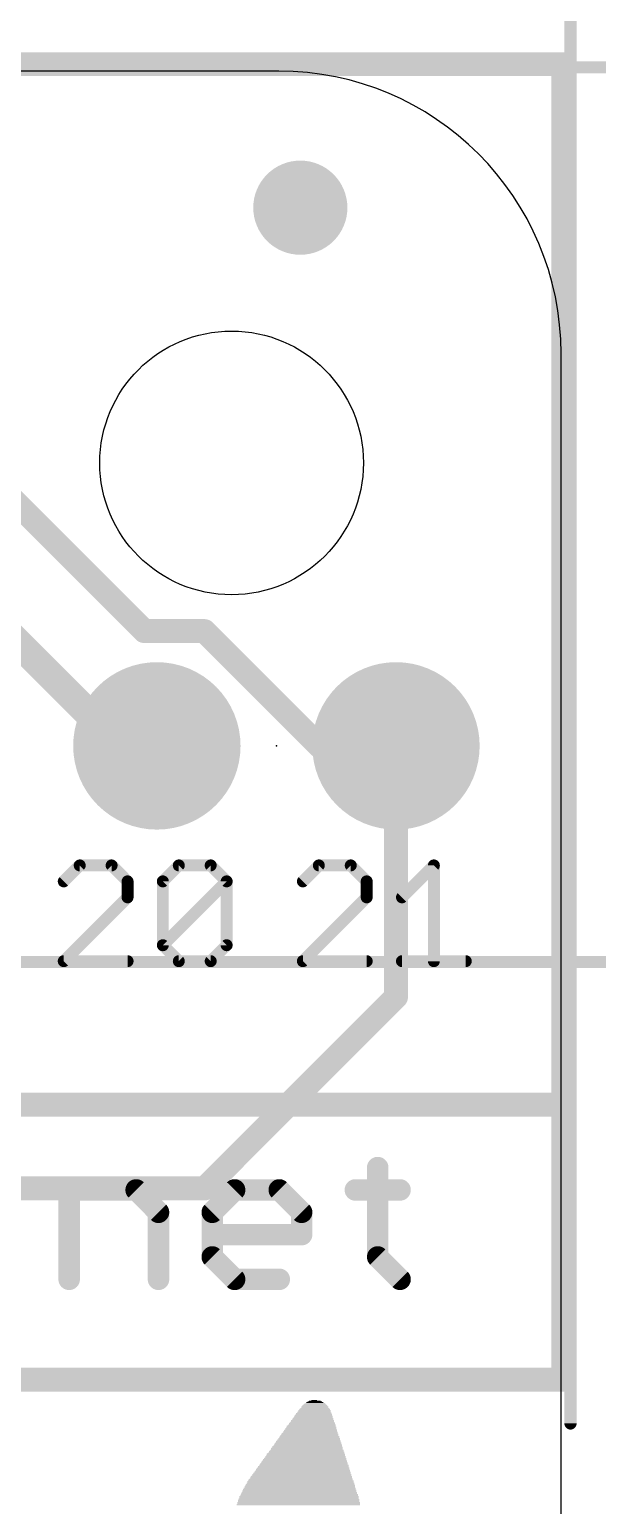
# Model space of a CAD drawing. Extents: x -5.3 to 74.7, y -12.4 to 39.9.
# Drawn here: x 59.35 to 65.39, y 15.43 to 31.1 of the extents above; entities that cross this region are included whole.
import ezdxf

# ---------------------------------------------------------------- set-up
doc = ezdxf.new("R2010")
doc.units = 0
for name, color, linetype in [('1', 12, 'CONTINUOUS'), ('16', 5, 'CONTINUOUS'), ('17', 110, 'CONTINUOUS'), ('20', 4, 'CONTINUOUS'), ('21', 40, 'CONTINUOUS'), ('23', 40, 'CONTINUOUS'), ('47', 253, 'CONTINUOUS')]:
    doc.layers.add(name, color=color, linetype=linetype)

# ---------------------------------------------------------------- blocks, each defined once
blk = doc.blocks.new('ROUNDP')
at = {"const_width": 0.5}
blk.add_lwpolyline([(0, -0.25, 1), (0, 0.25, 1), (0, -0.25)], format="xyb", dxfattribs=at)
blk = doc.blocks.new('PIE')
at = {"const_width": 0.5}
blk.add_lwpolyline([(0, -0.25, 1), (0, 0.25, 1), (0, -0.25)], format="xyb", dxfattribs=at)
blk = doc.blocks.new('RECT')
blk.add_solid([(-0.5, -0.5), (0.5, -0.5), (-0.5, 0.5), (0.5, 0.5)])

msp = doc.modelspace()

# ---------------------------------------------------------------- linework, layer by layer
at = {"layer": '1', "const_width": 0.254}
for points in [[(65.024, 30.734), (0, 30.734)], [(65.024, 16.764), (65.024, 30.734)], [(35.306, 16.764), (65.024, 16.764)]]:
    msp.add_lwpolyline(points, dxfattribs=at)
at = {"layer": '1', "const_width": 0.127}
for points in [[(65.0875, 30.734, 1), (64.9605, 30.734)], [(65.024, 30.6705, 1), (65.024, 30.7975)], [(64.9605, 16.764, 1), (65.0875, 16.764)], [(65.024, 16.7005, 1), (65.024, 16.8275)]]:
    msp.add_lwpolyline(points, format="xyb", dxfattribs=at)
at = {"layer": '16'}
for points, const_width in [([(65.024, 30.734), (0, 30.734)], 0.254), ([(65.024, 19.685), (65.024, 30.734)], 0.254), ([(56.63, 28.657), (60.5728, 24.7142)], 0.254), ([(57.3405, 26.4795), (60.325, 23.495)], 0.3048), ([(60.5728, 24.7142), (61.211, 24.7142)], 0.254), ([(61.211, 24.7142), (62.4302, 23.495)], 0.254), ([(60.325, 23.495), (60.706, 23.495)], 0.3048), ([(62.4302, 23.495), (63.246, 23.495)], 0.254), ([(63.246, 20.828), (63.246, 23.495)], 0.254), ([(61.214, 18.796), (63.246, 20.828)], 0.254), ([(0, 19.685), (65.024, 19.685)], 0.254), ([(58.547, 18.796), (61.214, 18.796)], 0.254)]:
    msp.add_lwpolyline(points, dxfattribs=dict(at, const_width=const_width))
for points, const_width in [([(65.0875, 30.734, 1), (64.9605, 30.734)], 0.127), ([(65.024, 30.6705, 1), (65.024, 30.7975)], 0.127), ([(60.5728, 24.7777, 1), (60.5728, 24.6507)], 0.127), ([(60.5279, 24.6693, 1), (60.6177, 24.7591)], 0.127), ([(61.2559, 24.7591, 1), (61.1661, 24.6693)], 0.127), ([(61.211, 24.6507, 1), (61.211, 24.7777)], 0.127), ([(60.325, 23.5712, 1), (60.325, 23.4188)], 0.1524), ([(60.2711, 23.4411, 1), (60.3789, 23.5489)], 0.1524), ([(60.706, 23.4188, 1), (60.706, 23.5712)], 0.1524), ([(62.4302, 23.5585, 1), (62.4302, 23.4315)], 0.127), ([(62.3853, 23.4501, 1), (62.4751, 23.5399)], 0.127), ([(63.3095, 23.495, 1), (63.1825, 23.495)], 0.127), ([(63.246, 23.4315, 1), (63.246, 23.5585)], 0.127), ([(63.1825, 20.828, 1), (63.3095, 20.828)], 0.127), ([(63.2909, 20.7831, 1), (63.2011, 20.8729)], 0.127), ([(64.9605, 19.685, 1), (65.0875, 19.685)], 0.127), ([(65.024, 19.6215, 1), (65.024, 19.7485)], 0.127), ([(61.1691, 18.8409, 1), (61.2589, 18.7511)], 0.127), ([(61.214, 18.7325, 1), (61.214, 18.8595)], 0.127)]:
    msp.add_lwpolyline(points, format="xyb", dxfattribs=dict(at, const_width=const_width))
at = {"layer": '20'}
for p, q in [((62, 30.6604), (3, 30.6604)), ((65, 3), (65, 27.6604))]:
    msp.add_line(p, q, dxfattribs=at)
msp.add_circle((61.5, 26.5), 1.4, dxfattribs=at)
msp.add_arc((62, 27.6604), 3, 0, 90, dxfattribs=at)
at = {"layer": '21'}
for points, const_width in [([(59.8865, 22.2259), (59.717, 22.0564)], 0.127), ([(60.2255, 22.2259), (59.8865, 22.2259)], 0.127), ([(60.395, 22.0564), (60.2255, 22.2259)], 0.127), ([(60.7695, 22.0564), (60.939, 22.2259)], 0.127), ([(60.939, 22.2259), (61.2779, 22.2259)], 0.127), ([(61.2779, 22.2259), (61.4474, 22.0564)], 0.127), ([(62.4265, 22.2259), (62.257, 22.0564)], 0.127), ([(62.7655, 22.2259), (62.4265, 22.2259)], 0.127), ([(62.935, 22.0564), (62.7655, 22.2259)], 0.127), ([(63.3095, 21.8869), (63.6485, 22.2259)], 0.127), ([(63.6485, 22.2259), (63.6485, 21.209)], 0.127), ([(60.395, 21.8869), (60.395, 22.0564)], 0.127), ([(60.7695, 21.3785), (60.7695, 22.0564)], 0.127), ([(60.7695, 21.3785), (61.4474, 22.0564)], 0.127), ([(61.4474, 22.0564), (61.4474, 21.3785)], 0.127), ([(62.935, 21.8869), (62.935, 22.0564)], 0.127), ([(59.717, 21.209), (60.395, 21.8869)], 0.127), ([(62.257, 21.209), (62.935, 21.8869)], 0.127), ([(60.939, 21.209), (60.7695, 21.3785)], 0.127), ([(61.4474, 21.3785), (61.2779, 21.209)], 0.127), ([(60.395, 21.209), (59.717, 21.209)], 0.127), ([(61.2779, 21.209), (60.939, 21.209)], 0.127), ([(62.935, 21.209), (62.257, 21.209)], 0.127), ([(63.3095, 21.209), (63.9874, 21.209)], 0.127), ([(63.0521, 19.0171), (63.0521, 18.0681)], 0.2286), ([(59.7744, 17.8308), (59.7744, 18.7799)], 0.2286), ([(59.7744, 18.7799), (60.4862, 18.7799)], 0.2286), ([(60.4862, 18.7799), (60.7234, 18.5426)], 0.2286), ([(61.2946, 18.5426), (61.5318, 18.7799)], 0.2286), ([(61.5318, 18.7799), (62.0064, 18.7799)], 0.2286), ([(62.0064, 18.7799), (62.2436, 18.5426)], 0.2286), ([(62.8148, 18.7799), (63.2893, 18.7799)], 0.2286), ([(60.7234, 18.5426), (60.7234, 17.8308)], 0.2286), ([(61.2946, 18.0681), (61.2946, 18.5426)], 0.2286), ([(62.2436, 18.5426), (62.2436, 18.3053)], 0.2286), ([(62.2436, 18.3053), (61.2946, 18.3053)], 0.2286), ([(61.5318, 17.8308), (61.2946, 18.0681)], 0.2286), ([(63.0521, 18.0681), (63.2893, 17.8308)], 0.2286), ([(62.0064, 17.8308), (61.5318, 17.8308)], 0.2286)]:
    msp.add_lwpolyline(points, dxfattribs=dict(at, const_width=const_width))
for points, const_width in [([(59.8865, 22.2576, 1), (59.8865, 22.1941)], 0.0635), ([(59.909, 22.2034, 1), (59.8641, 22.2483)], 0.0635), ([(60.2479, 22.2483, 1), (60.203, 22.2034)], 0.0635), ([(60.2255, 22.1941, 1), (60.2255, 22.2576)], 0.0635), ([(60.939, 22.2576, 1), (60.939, 22.1941)], 0.0635), ([(60.9614, 22.2034, 1), (60.9165, 22.2483)], 0.0635), ([(61.3004, 22.2483, 1), (61.2555, 22.2034)], 0.0635), ([(61.2779, 22.1941, 1), (61.2779, 22.2576)], 0.0635), ([(62.4265, 22.2576, 1), (62.4265, 22.1941)], 0.0635), ([(62.449, 22.2034, 1), (62.4041, 22.2483)], 0.0635), ([(62.7879, 22.2483, 1), (62.743, 22.2034)], 0.0635), ([(62.7655, 22.1941, 1), (62.7655, 22.2576)], 0.0635), ([(63.6802, 22.2259, 1), (63.6167, 22.2259)], 0.0635), ([(63.6709, 22.2034, 1), (63.626, 22.2483)], 0.0635), ([(59.6946, 22.0788, 1), (59.7395, 22.0339)], 0.0635), ([(60.4267, 22.0564, 1), (60.3632, 22.0564)], 0.0635), ([(60.3725, 22.0339, 1), (60.4174, 22.0788)], 0.0635), ([(60.8013, 22.0564, 1), (60.7377, 22.0564)], 0.0635), ([(60.747, 22.0788, 1), (60.792, 22.0339)], 0.0635), ([(61.4792, 22.0564, 1), (61.4157, 22.0564)], 0.0635), ([(61.4699, 22.0339, 1), (61.425, 22.0788)], 0.0635), ([(61.425, 22.0339, 1), (61.4699, 22.0788)], 0.0635), ([(62.2346, 22.0788, 1), (62.2795, 22.0339)], 0.0635), ([(62.9667, 22.0564, 1), (62.9032, 22.0564)], 0.0635), ([(62.9125, 22.0339, 1), (62.9574, 22.0788)], 0.0635), ([(60.4174, 21.8645, 1), (60.3725, 21.9094)], 0.0635), ([(62.9574, 21.8645, 1), (62.9125, 21.9094)], 0.0635), ([(60.3632, 21.8869, 1), (60.4267, 21.8869)], 0.0635), ([(62.9032, 21.8869, 1), (62.9667, 21.8869)], 0.0635), ([(63.287, 21.9094, 1), (63.332, 21.8645)], 0.0635), ([(60.7377, 21.3785, 1), (60.8013, 21.3785)], 0.0635), ([(60.792, 21.4009, 1), (60.747, 21.356)], 0.0635), ([(60.747, 21.4009, 1), (60.792, 21.356)], 0.0635), ([(61.4157, 21.3785, 1), (61.4792, 21.3785)], 0.0635), ([(61.4699, 21.356, 1), (61.425, 21.4009)], 0.0635), ([(59.717, 21.2407, 1), (59.717, 21.1773)], 0.0635), ([(59.6946, 21.2315, 1), (59.7395, 21.1865)], 0.0635), ([(60.395, 21.1773, 1), (60.395, 21.2407)], 0.0635), ([(60.939, 21.2407, 1), (60.939, 21.1773)], 0.0635), ([(60.9165, 21.1865, 1), (60.9614, 21.2315)], 0.0635), ([(61.2555, 21.2315, 1), (61.3004, 21.1865)], 0.0635), ([(61.2779, 21.1773, 1), (61.2779, 21.2407)], 0.0635), ([(62.257, 21.2407, 1), (62.257, 21.1773)], 0.0635), ([(62.2346, 21.2315, 1), (62.2795, 21.1865)], 0.0635), ([(62.935, 21.1773, 1), (62.935, 21.2407)], 0.0635), ([(63.3095, 21.2407, 1), (63.3095, 21.1773)], 0.0635), ([(63.6167, 21.209, 1), (63.6802, 21.209)], 0.0635), ([(63.9874, 21.1773, 1), (63.9874, 21.2407)], 0.0635), ([(63.1092, 19.0171, 1), (62.9949, 19.0171)], 0.1143), ([(59.8315, 18.7799, 1), (59.7172, 18.7799)], 0.1143), ([(59.7744, 18.837, 1), (59.7744, 18.7227)], 0.1143), ([(60.5266, 18.8203, 1), (60.4457, 18.7395)], 0.1143), ([(60.4862, 18.7227, 1), (60.4862, 18.837)], 0.1143), ([(61.5318, 18.837, 1), (61.5318, 18.7227)], 0.1143), ([(61.5723, 18.7395, 1), (61.4914, 18.8203)], 0.1143), ([(62.0468, 18.8203, 1), (61.966, 18.7395)], 0.1143), ([(62.0064, 18.7227, 1), (62.0064, 18.837)], 0.1143), ([(62.8148, 18.837, 1), (62.8148, 18.7227)], 0.1143), ([(63.2893, 18.7227, 1), (63.2893, 18.837)], 0.1143), ([(60.7806, 18.5426, 1), (60.6663, 18.5426)], 0.1143), ([(61.3517, 18.5426, 1), (61.2374, 18.5426)], 0.1143), ([(62.3008, 18.5426, 1), (62.1865, 18.5426)], 0.1143), ([(60.683, 18.5022, 1), (60.7638, 18.583)], 0.1143), ([(61.2542, 18.583, 1), (61.335, 18.5022)], 0.1143), ([(62.2032, 18.5022, 1), (62.2841, 18.583)], 0.1143), ([(61.2946, 18.3625, 1), (61.2946, 18.2482)], 0.1143), ([(62.1865, 18.3053, 1), (62.3008, 18.3053)], 0.1143), ([(62.2436, 18.2482, 1), (62.2436, 18.3625)], 0.1143), ([(61.335, 18.1085, 1), (61.2542, 18.0277)], 0.1143), ([(63.0925, 18.1085, 1), (63.0116, 18.0277)], 0.1143), ([(61.2374, 18.0681, 1), (61.3517, 18.0681)], 0.1143), ([(62.9949, 18.0681, 1), (63.1092, 18.0681)], 0.1143), ([(59.7172, 17.8308, 1), (59.8315, 17.8308)], 0.1143), ([(60.6663, 17.8308, 1), (60.7806, 17.8308)], 0.1143), ([(61.5318, 17.888, 1), (61.5318, 17.7736)], 0.1143), ([(61.4914, 17.7904, 1), (61.5723, 17.8712)], 0.1143), ([(62.0064, 17.7736, 1), (62.0064, 17.888)], 0.1143), ([(63.2489, 17.7904, 1), (63.3297, 17.8712)], 0.1143)]:
    msp.add_lwpolyline(points, format="xyb", dxfattribs=dict(at, const_width=const_width))
at = {"layer": '23'}
msp.add_point((61.976, 23.495), dxfattribs=at)
at = {"layer": '47', "const_width": 0.13}
for points in [[(65.1, 16.3), (65.1, 39.45)], [(13.9, 30.7), (74.65, 30.7)], [(29.1, 30.7), (71.25, 30.7)], [(30.2, 21.2), (71.25, 21.2)]]:
    msp.add_lwpolyline(points, dxfattribs=at)
at = {"layer": '47', "const_width": 0.065}
msp.add_lwpolyline([(65.0675, 16.3, 1), (65.1325, 16.3)], format="xyb", dxfattribs=at)

# ---------------------------------------------------------------- block references
at = {"layer": '16'}
msp.add_blockref('PIE', (62.23, 29.21), dxfattribs=at)
at = {"layer": '17', "xscale": 1.778, "yscale": 1.778, "rotation": 90}
for p in [(60.706, 23.495), (60.706, 23.495), (63.246, 23.495), (63.246, 23.495)]:
    msp.add_blockref('ROUNDP', p, dxfattribs=at)
at = {"layer": '21'}
for p, xscale, yscale in [((62.3837, 16.4541), 0.32, 0.0076), ((62.3837, 16.4618), 0.3048, 0.0077), ((62.3837, 16.477), 0.2896, 0.0076), ((62.3837, 16.4694), 0.2896, 0.0076), ((62.3837, 16.4846), 0.2743, 0.0076), ((62.3837, 16.4922), 0.2591, 0.0076), ((62.3837, 16.4999), 0.2438, 0.0077), ((62.3837, 16.5075), 0.2286, 0.0076), ((62.3875, 16.5151), 0.2058, 0.0076), ((62.3837, 16.5227), 0.1829, 0.0076), ((62.3837, 16.5303), 0.1524, 0.0076), ((62.3837, 16.538), 0.1219, 0.0077), ((62.3761, 16.5456), 0.0609, 0.0076), ((62.3532, 16.3017), 0.4876, 0.0076), ((62.357, 16.3094), 0.48, 0.0077), ((62.357, 16.317), 0.4648, 0.0076), ((62.3608, 16.3322), 0.4572, 0.0076), ((62.3608, 16.3246), 0.4572, 0.0076), ((62.3608, 16.3398), 0.442, 0.0076), ((62.3647, 16.3551), 0.4343, 0.0076), ((62.3647, 16.3475), 0.4343, 0.0077), ((62.3647, 16.3627), 0.4191, 0.0076), ((62.3685, 16.3703), 0.4115, 0.0076), ((62.3685, 16.3856), 0.3963, 0.0077), ((62.3723, 16.3779), 0.4039, 0.0076), ((62.3723, 16.3932), 0.3887, 0.0076), ((62.3761, 16.4008), 0.381, 0.0076), ((62.3723, 16.4084), 0.3733, 0.0076), ((62.3761, 16.416), 0.3657, 0.0076), ((62.3761, 16.4237), 0.3505, 0.0077), ((62.3799, 16.4389), 0.3429, 0.0076), ((62.3799, 16.4313), 0.3429, 0.0076), ((62.3799, 16.4465), 0.3277, 0.0076), ((62.3228, 16.1417), 0.6553, 0.0076), ((62.3228, 16.1493), 0.6401, 0.0076), ((62.3266, 16.1646), 0.6325, 0.0076), ((62.3266, 16.157), 0.6325, 0.0077), ((62.3265, 16.1722), 0.6172, 0.0076), ((62.3303, 16.1798), 0.6096, 0.0076), ((62.3304, 16.1951), 0.5943, 0.0077), ((62.3342, 16.1874), 0.6019, 0.0076), ((62.3342, 16.2027), 0.5867, 0.0076), ((62.3342, 16.2179), 0.5715, 0.0076), ((62.338, 16.2103), 0.5791, 0.0076), ((62.338, 16.2255), 0.5639, 0.0076), ((62.3418, 16.2332), 0.5563, 0.0077), ((62.3418, 16.2484), 0.541, 0.0076), ((62.3418, 16.2408), 0.541, 0.0076), ((62.3456, 16.256), 0.5334, 0.0076), ((62.3456, 16.2713), 0.5182, 0.0077), ((62.3494, 16.2636), 0.5258, 0.0076), ((62.3494, 16.2789), 0.5106, 0.0076), ((62.3532, 16.2865), 0.503, 0.0076), ((62.3532, 16.2941), 0.4876, 0.0076), ((62.2923, 15.9893), 0.8077, 0.0076), ((62.2923, 16.0046), 0.7925, 0.0077), ((62.2961, 15.9969), 0.8001, 0.0076), ((62.2961, 16.0122), 0.7849, 0.0076), ((62.2999, 16.0198), 0.7773, 0.0076), ((62.2999, 16.035), 0.762, 0.0076), ((62.2999, 16.0274), 0.762, 0.0076), ((62.3037, 16.0427), 0.7544, 0.0077), ((62.3075, 16.0503), 0.7468, 0.0076), ((62.3037, 16.0579), 0.7391, 0.0076), ((62.3075, 16.0655), 0.7315, 0.0076), ((62.3113, 16.0731), 0.7239, 0.0076), ((62.3113, 16.0884), 0.7086, 0.0076), ((62.3113, 16.0808), 0.7086, 0.0077), ((62.3151, 16.096), 0.701, 0.0076), ((62.3151, 16.1112), 0.6858, 0.0076), ((62.3151, 16.1036), 0.6858, 0.0076), ((62.3189, 16.1189), 0.6782, 0.0077), ((62.3189, 16.1265), 0.663, 0.0076), ((62.3228, 16.1341), 0.6553, 0.0076), ((62.2618, 15.8293), 0.9753, 0.0076), ((62.2618, 15.8445), 0.9601, 0.0076), ((62.2618, 15.8369), 0.9601, 0.0076), ((62.2656, 15.8521), 0.9525, 0.0077), ((62.2694, 15.8598), 0.9449, 0.0076), ((62.2656, 15.8674), 0.9373, 0.0076), ((62.2694, 15.875), 0.9296, 0.0076), ((62.2732, 15.8826), 0.922, 0.0076), ((62.2732, 15.8979), 0.9068, 0.0076), ((62.2732, 15.8902), 0.9068, 0.0077), ((62.277, 15.9055), 0.8992, 0.0076), ((62.277, 15.9207), 0.884, 0.0076), ((62.277, 15.9131), 0.884, 0.0076), ((62.2809, 15.9284), 0.8763, 0.0077), ((62.2808, 15.936), 0.861, 0.0076), ((62.2846, 15.9512), 0.8534, 0.0076), ((62.2846, 15.9436), 0.8534, 0.0076), ((62.2846, 15.9588), 0.8382, 0.0076), ((62.2884, 15.9741), 0.8306, 0.0076), ((62.2884, 15.9665), 0.8306, 0.0077), ((62.2885, 15.9817), 0.8153, 0.0076), ((62.2313, 15.6693), 1.143, 0.0076), ((62.2313, 15.6845), 1.1278, 0.0076), ((62.2313, 15.6769), 1.1278, 0.0076), ((62.2351, 15.6921), 1.1202, 0.0076), ((62.2351, 15.7074), 1.1049, 0.0076), ((62.2351, 15.6997), 1.1049, 0.0077), ((62.2389, 15.715), 1.0972, 0.0076), ((62.2389, 15.7302), 1.082, 0.0076), ((62.2389, 15.7226), 1.082, 0.0076), ((62.2427, 15.7378), 1.0744, 0.0077), ((62.2427, 15.7455), 1.0592, 0.0076), ((62.2465, 15.7607), 1.0516, 0.0076), ((62.2465, 15.7531), 1.0516, 0.0076), ((62.2466, 15.7683), 1.0363, 0.0076), ((62.2504, 15.7759), 1.0287, 0.0077), ((62.2542, 15.7836), 1.0211, 0.0076), ((62.2504, 15.7912), 1.0135, 0.0076), ((62.2542, 15.7988), 1.0059, 0.0076), ((62.2541, 15.814), 0.9906, 0.0077), ((62.258, 15.8064), 0.9983, 0.0076), ((62.258, 15.8217), 0.9829, 0.0076), ((62.2161, 15.5245), 1.2649, 0.0076), ((62.2161, 15.5169), 1.2649, 0.0076), ((62.2161, 15.5397), 1.2497, 0.0076), ((62.2161, 15.5321), 1.2497, 0.0076), ((62.2161, 15.555), 1.2345, 0.0076), ((62.2199, 15.5474), 1.2421, 0.0077), ((62.2199, 15.5702), 1.2269, 0.0076), ((62.2199, 15.5626), 1.2269, 0.0076), ((62.2199, 15.5855), 1.2115, 0.0077), ((62.2199, 15.5778), 1.2115, 0.0076), ((62.2237, 15.5931), 1.2039, 0.0076), ((62.2199, 15.6007), 1.1963, 0.0076), ((62.2237, 15.6159), 1.1887, 0.0076), ((62.2237, 15.6083), 1.1887, 0.0076), ((62.2237, 15.6312), 1.1735, 0.0076), ((62.2237, 15.6236), 1.1735, 0.0077), ((62.2275, 15.6464), 1.1659, 0.0076), ((62.2275, 15.6388), 1.1659, 0.0076), ((62.2275, 15.654), 1.1506, 0.0076), ((62.2313, 15.6617), 1.143, 0.0077), ((62.2084, 15.4407), 1.3106, 0.0076), ((62.2084, 15.4331), 1.3106, 0.0077), ((62.2122, 15.4635), 1.303, 0.0076), ((62.2122, 15.4559), 1.303, 0.0076), ((62.2122, 15.4483), 1.303, 0.0076), ((62.2122, 15.4864), 1.2878, 0.0076), ((62.2122, 15.4788), 1.2878, 0.0076), ((62.2122, 15.4712), 1.2878, 0.0077), ((62.2161, 15.494), 1.2801, 0.0076), ((62.2123, 15.5016), 1.2725, 0.0076), ((62.2161, 15.5093), 1.2649, 0.0077)]:
    msp.add_blockref('RECT', p, dxfattribs=dict(at, xscale=xscale, yscale=yscale))

doc.saveas('drawing.dxf')
